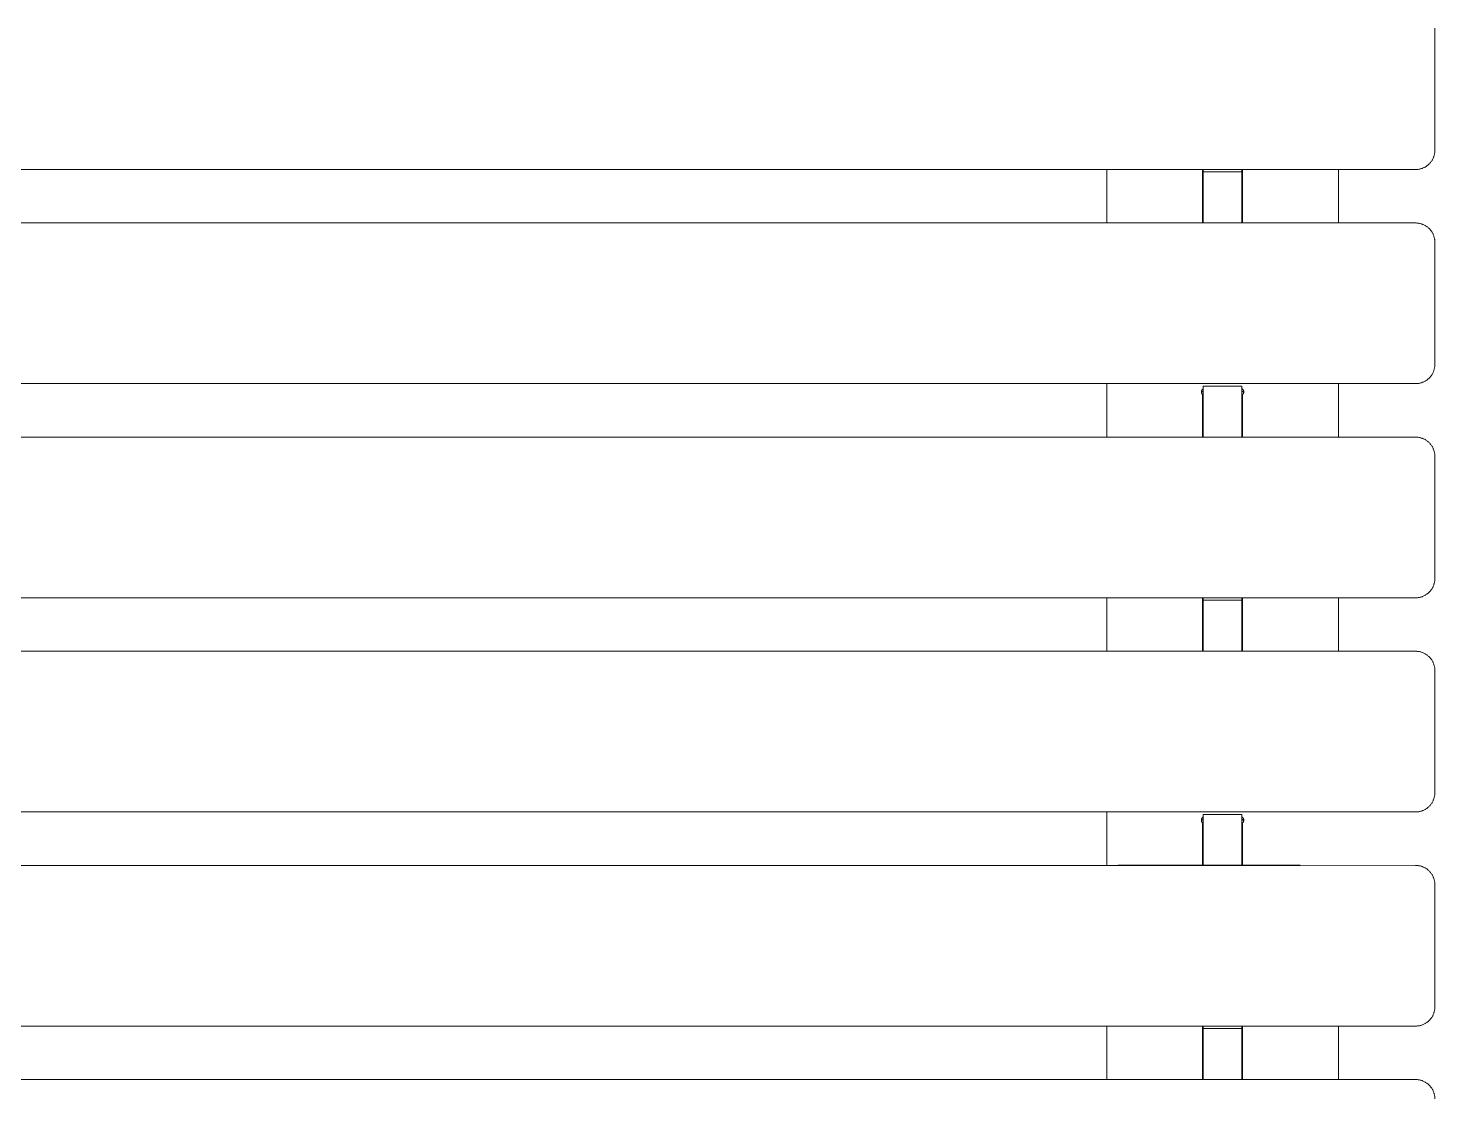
# Model space of a CAD drawing. Header units: millimetres. Extents: x -80 to 4518, y -398 to 2524.
# Drawn here: x 294.9 to 659.4, y 1978.1 to 2255.4 of the extents above; entities that cross this region are included whole.
import ezdxf

# ---------------------------------------------------------------- set-up
doc = ezdxf.new("R2010")
doc.units = ezdxf.units.MM
doc.layers.add('ZANO_R', color=7, linetype='Continuous', lineweight=0)

msp = doc.modelspace()

# ---------------------------------------------------------------- linework, layer by layer
at = {"layer": 'ZANO_R'}
for p, q in [((659.36, 2255.42), (659.36, 2227.69)), ((659.36, 2227.69), (659.36, 2223.81)), ((659.33, 2223.29), (659.31, 2223.12)), ((659.35, 2223.46), (659.33, 2223.29)), ((659.36, 2223.63), (659.35, 2223.46)), ((659.36, 2223.81), (659.36, 2223.63)), ((656.96, 2219.53), (656.81, 2219.45)), ((657.1, 2219.62), (656.96, 2219.53)), ((657.24, 2219.72), (657.1, 2219.62)), ((657.38, 2219.82), (657.24, 2219.72)), ((657.52, 2219.93), (657.38, 2219.82)), ((657.65, 2220.04), (657.52, 2219.93)), ((657.77, 2220.15), (657.65, 2220.04)), ((657.9, 2220.27), (657.77, 2220.15)), ((658.02, 2220.39), (657.9, 2220.27)), ((658.13, 2220.52), (658.02, 2220.39)), ((658.24, 2220.65), (658.13, 2220.52)), ((658.35, 2220.78), (658.24, 2220.65)), ((658.45, 2220.92), (658.35, 2220.78)), ((658.54, 2221.06), (658.45, 2220.92)), ((658.63, 2221.21), (658.54, 2221.06)), ((658.72, 2221.35), (658.63, 2221.21)), ((658.8, 2221.51), (658.72, 2221.35)), ((658.88, 2221.66), (658.8, 2221.51)), ((658.95, 2221.81), (658.88, 2221.66)), ((659.01, 2221.97), (658.95, 2221.81)), ((659.07, 2222.13), (659.01, 2221.97)), ((659.13, 2222.29), (659.07, 2222.13)), ((659.18, 2222.46), (659.13, 2222.29)), ((659.22, 2222.62), (659.18, 2222.46)), ((659.26, 2222.79), (659.22, 2222.62)), ((659.29, 2222.96), (659.26, 2222.79)), ((659.31, 2223.12), (659.29, 2222.96)), ((360.45, 2218.81), (66.54, 2218.81)), ((654.36, 2218.81), (360.45, 2218.81)), ((574.36, 2204.96), (574.36, 2218.81)), ((599.16, 2218.81), (599.16, 2204.96)), ((599.36, 2218.81), (599.36, 2218.17)), ((599.36, 2218.17), (609.36, 2218.17)), ((599.36, 2218.17), (599.36, 2215.59)), ((609.36, 2218.81), (609.36, 2218.17)), ((609.36, 2218.17), (609.36, 2215.59)), ((609.56, 2204.96), (609.56, 2218.81)), ((634.36, 2218.81), (634.36, 2204.96)), ((654.53, 2218.81), (654.36, 2218.81)), ((654.7, 2218.82), (654.53, 2218.81)), ((654.87, 2218.83), (654.7, 2218.82)), ((655.04, 2218.85), (654.87, 2218.83)), ((655.21, 2218.88), (655.04, 2218.85)), ((655.38, 2218.91), (655.21, 2218.88)), ((655.54, 2218.95), (655.38, 2218.91)), ((655.71, 2218.99), (655.54, 2218.95)), ((655.87, 2219.04), (655.71, 2218.99)), ((656.04, 2219.09), (655.87, 2219.04)), ((656.2, 2219.15), (656.04, 2219.09)), ((656.35, 2219.22), (656.2, 2219.15)), ((656.51, 2219.29), (656.35, 2219.22)), ((656.66, 2219.37), (656.51, 2219.29)), ((656.81, 2219.45), (656.66, 2219.37)), ((599.36, 2215.59), (599.36, 2205.68)), ((609.36, 2215.59), (609.36, 2205.68)), ((66.54, 2204.96), (360.45, 2204.96)), ((360.45, 2204.96), (654.36, 2204.96)), ((599.36, 2205.68), (599.36, 2204.96)), ((609.36, 2205.68), (609.36, 2204.96)), ((654.36, 2204.96), (654.53, 2204.96)), ((654.53, 2204.96), (654.7, 2204.95)), ((654.7, 2204.95), (654.87, 2204.93)), ((654.87, 2204.93), (655.04, 2204.91)), ((655.04, 2204.91), (655.21, 2204.89)), ((655.21, 2204.89), (655.38, 2204.86)), ((655.38, 2204.86), (655.54, 2204.82)), ((655.54, 2204.82), (655.71, 2204.78)), ((655.71, 2204.78), (655.87, 2204.73)), ((655.87, 2204.73), (656.04, 2204.67)), ((656.04, 2204.67), (656.2, 2204.61)), ((656.2, 2204.61), (656.35, 2204.55)), ((656.35, 2204.55), (656.51, 2204.48)), ((656.51, 2204.48), (656.66, 2204.4)), ((656.66, 2204.4), (656.81, 2204.32)), ((656.81, 2204.32), (656.96, 2204.23)), ((656.96, 2204.23), (657.1, 2204.14)), ((657.1, 2204.14), (657.24, 2204.05)), ((657.24, 2204.05), (657.38, 2203.94)), ((657.38, 2203.94), (657.52, 2203.84)), ((657.52, 2203.84), (657.65, 2203.73)), ((657.65, 2203.73), (657.77, 2203.61)), ((657.77, 2203.61), (657.9, 2203.5)), ((657.9, 2203.5), (658.02, 2203.37)), ((658.02, 2203.37), (658.13, 2203.25)), ((658.13, 2203.25), (658.24, 2203.12)), ((658.24, 2203.12), (658.35, 2202.98)), ((658.35, 2202.98), (658.45, 2202.84)), ((658.45, 2202.84), (658.54, 2202.7)), ((658.54, 2202.7), (658.63, 2202.56)), ((658.63, 2202.56), (658.72, 2202.41)), ((658.72, 2202.41), (658.8, 2202.26)), ((658.8, 2202.26), (658.88, 2202.11)), ((658.88, 2202.11), (658.95, 2201.95)), ((658.95, 2201.95), (659.01, 2201.8)), ((659.01, 2201.8), (659.07, 2201.64)), ((659.07, 2201.64), (659.13, 2201.47)), ((659.13, 2201.47), (659.18, 2201.31)), ((659.18, 2201.31), (659.22, 2201.14)), ((659.22, 2201.14), (659.26, 2200.98)), ((659.26, 2200.98), (659.29, 2200.81)), ((659.29, 2200.81), (659.31, 2200.64)), ((659.31, 2200.64), (659.33, 2200.47)), ((659.33, 2200.47), (659.35, 2200.3)), ((659.35, 2200.3), (659.36, 2200.13)), ((659.36, 2200.13), (659.36, 2199.96)), ((659.36, 2199.96), (659.36, 2172.23)), ((659.36, 2172.23), (659.36, 2168.35)), ((658.02, 2164.93), (657.9, 2164.81)), ((658.13, 2165.06), (658.02, 2164.93)), ((658.24, 2165.19), (658.13, 2165.06)), ((658.35, 2165.33), (658.24, 2165.19)), ((658.45, 2165.46), (658.35, 2165.33)), ((658.54, 2165.6), (658.45, 2165.46)), ((658.63, 2165.75), (658.54, 2165.6)), ((658.72, 2165.9), (658.63, 2165.75)), ((658.8, 2166.05), (658.72, 2165.9)), ((658.88, 2166.2), (658.8, 2166.05)), ((658.95, 2166.35), (658.88, 2166.2)), ((659.01, 2166.51), (658.95, 2166.35)), ((659.07, 2166.67), (659.01, 2166.51)), ((659.13, 2166.83), (659.07, 2166.67)), ((659.18, 2167), (659.13, 2166.83)), ((659.22, 2167.16), (659.18, 2167)), ((659.26, 2167.33), (659.22, 2167.16)), ((659.29, 2167.5), (659.26, 2167.33)), ((659.31, 2167.67), (659.29, 2167.5)), ((659.33, 2167.84), (659.31, 2167.67)), ((659.35, 2168.01), (659.33, 2167.84)), ((659.36, 2168.18), (659.35, 2168.01)), ((659.36, 2168.35), (659.36, 2168.18)), ((360.45, 2163.35), (66.54, 2163.35)), ((654.36, 2163.35), (360.45, 2163.35)), ((574.36, 2149.5), (574.36, 2163.35)), ((598.87, 2161.32), (598.88, 2161.35)), ((598.87, 2161.28), (598.87, 2161.32)), ((598.87, 2161.25), (598.87, 2161.28)), ((598.87, 2161.22), (598.87, 2161.25)), ((598.87, 2161.18), (598.87, 2161.22)), ((598.88, 2161.39), (598.89, 2161.42)), ((598.88, 2161.35), (598.88, 2161.39)), ((598.89, 2161.42), (598.9, 2161.45)), ((598.9, 2161.45), (598.91, 2161.49)), ((598.91, 2161.49), (598.92, 2161.52)), ((598.92, 2161.52), (598.93, 2161.55)), ((598.93, 2161.55), (598.94, 2161.58)), ((598.94, 2161.58), (598.96, 2161.61)), ((598.96, 2161.61), (598.97, 2161.64)), ((598.97, 2161.64), (598.99, 2161.68)), ((598.99, 2161.68), (599, 2161.7)), ((599, 2161.7), (599.02, 2161.73)), ((599.02, 2161.73), (599.04, 2161.76)), ((599.04, 2161.21), (599.02, 2161.18)), ((599.04, 2161.76), (599.06, 2161.79)), ((599.06, 2161.24), (599.04, 2161.21)), ((599.06, 2161.79), (599.08, 2161.82)), ((599.08, 2161.26), (599.06, 2161.24)), ((599.08, 2161.82), (599.1, 2161.84)), ((599.1, 2161.29), (599.08, 2161.26)), ((599.1, 2161.84), (599.12, 2161.87)), ((599.12, 2161.32), (599.1, 2161.29)), ((599.12, 2161.87), (599.15, 2161.9)), ((599.15, 2161.34), (599.12, 2161.32)), ((599.15, 2161.9), (599.17, 2161.92)), ((599.17, 2161.36), (599.15, 2161.34)), ((599.17, 2161.92), (599.2, 2161.94)), ((599.2, 2161.39), (599.17, 2161.36)), ((599.2, 2161.94), (599.22, 2161.96)), ((599.22, 2161.41), (599.2, 2161.39)), ((599.22, 2161.96), (599.25, 2161.99)), ((599.25, 2161.43), (599.22, 2161.41)), ((599.25, 2161.99), (599.28, 2162.01)), ((599.28, 2161.45), (599.25, 2161.43)), ((599.28, 2162.01), (599.3, 2162.03)), ((599.3, 2161.47), (599.28, 2161.45)), ((599.3, 2162.03), (599.33, 2162.05)), ((599.33, 2161.49), (599.3, 2161.47)), ((599.33, 2162.05), (599.36, 2162.06)), ((599.36, 2161.51), (599.33, 2161.49)), ((599.36, 2162.71), (609.36, 2162.71)), ((599.36, 2162.71), (599.36, 2160.13)), ((609.36, 2162.71), (609.36, 2160.13)), ((609.39, 2162.05), (609.36, 2162.06)), ((609.39, 2161.49), (609.36, 2161.51)), ((609.42, 2162.03), (609.39, 2162.05)), ((609.42, 2161.47), (609.39, 2161.49)), ((609.45, 2162.01), (609.42, 2162.03)), ((609.45, 2161.45), (609.42, 2161.47)), ((609.47, 2161.99), (609.45, 2162.01)), ((609.47, 2161.43), (609.45, 2161.45)), ((609.5, 2161.96), (609.47, 2161.99)), ((609.5, 2161.41), (609.47, 2161.43)), ((609.53, 2161.94), (609.5, 2161.96)), ((609.53, 2161.39), (609.5, 2161.41)), ((609.55, 2161.92), (609.53, 2161.94)), ((609.55, 2161.36), (609.53, 2161.39)), ((609.58, 2161.9), (609.55, 2161.92)), ((609.58, 2161.34), (609.55, 2161.36)), ((609.6, 2161.87), (609.58, 2161.9)), ((609.6, 2161.32), (609.58, 2161.34)), ((609.62, 2161.84), (609.6, 2161.87)), ((609.62, 2161.29), (609.6, 2161.32)), ((609.64, 2161.82), (609.62, 2161.84)), ((609.64, 2161.26), (609.62, 2161.29)), ((609.66, 2161.79), (609.64, 2161.82)), ((609.66, 2161.24), (609.64, 2161.26)), ((609.68, 2161.76), (609.66, 2161.79)), ((609.68, 2161.21), (609.66, 2161.24)), ((609.7, 2161.73), (609.68, 2161.76)), ((609.7, 2161.18), (609.68, 2161.21)), ((609.72, 2161.7), (609.7, 2161.73)), ((609.74, 2161.68), (609.72, 2161.7)), ((609.75, 2161.64), (609.74, 2161.68)), ((609.77, 2161.61), (609.75, 2161.64)), ((609.78, 2161.58), (609.77, 2161.61)), ((609.79, 2161.55), (609.78, 2161.58)), ((609.8, 2161.52), (609.79, 2161.55)), ((609.81, 2161.49), (609.8, 2161.52)), ((609.82, 2161.45), (609.81, 2161.49)), ((609.83, 2161.42), (609.82, 2161.45)), ((609.84, 2161.39), (609.83, 2161.42)), ((609.84, 2161.35), (609.84, 2161.39)), ((609.85, 2161.32), (609.84, 2161.35)), ((609.85, 2161.28), (609.85, 2161.32)), ((609.85, 2161.25), (609.85, 2161.28)), ((609.85, 2161.22), (609.85, 2161.25)), ((609.85, 2161.18), (609.85, 2161.22)), ((634.36, 2163.35), (634.36, 2149.5)), ((654.53, 2163.35), (654.36, 2163.35)), ((654.7, 2163.36), (654.53, 2163.35)), ((654.87, 2163.37), (654.7, 2163.36)), ((655.04, 2163.39), (654.87, 2163.37)), ((655.21, 2163.42), (655.04, 2163.39)), ((655.38, 2163.45), (655.21, 2163.42)), ((655.54, 2163.49), (655.38, 2163.45)), ((655.71, 2163.53), (655.54, 2163.49)), ((655.87, 2163.58), (655.71, 2163.53)), ((656.04, 2163.64), (655.87, 2163.58)), ((656.2, 2163.7), (656.04, 2163.64)), ((656.35, 2163.76), (656.2, 2163.7)), ((656.51, 2163.83), (656.35, 2163.76)), ((656.66, 2163.91), (656.51, 2163.83)), ((656.81, 2163.99), (656.66, 2163.91)), ((656.96, 2164.07), (656.81, 2163.99)), ((657.1, 2164.17), (656.96, 2164.07)), ((657.24, 2164.26), (657.1, 2164.17)), ((657.38, 2164.36), (657.24, 2164.26)), ((657.52, 2164.47), (657.38, 2164.36)), ((657.65, 2164.58), (657.52, 2164.47)), ((657.77, 2164.69), (657.65, 2164.58)), ((657.9, 2164.81), (657.77, 2164.69)), ((598.87, 2161.15), (598.87, 2161.18)), ((598.87, 2161.11), (598.87, 2161.15)), ((598.88, 2161.08), (598.87, 2161.11)), ((598.88, 2161.05), (598.88, 2161.08)), ((598.89, 2161.01), (598.88, 2161.05)), ((598.9, 2160.98), (598.89, 2161.01)), ((598.9, 2160.95), (598.9, 2160.98)), ((598.91, 2160.91), (598.9, 2160.95)), ((598.92, 2160.96), (598.91, 2160.93)), ((598.92, 2160.88), (598.91, 2160.91)), ((598.93, 2161), (598.92, 2160.96)), ((598.94, 2160.85), (598.92, 2160.88)), ((598.94, 2161.03), (598.93, 2161)), ((598.96, 2161.06), (598.94, 2161.03)), ((598.95, 2160.82), (598.94, 2160.85)), ((598.96, 2160.79), (598.95, 2160.82)), ((598.97, 2161.09), (598.96, 2161.06)), ((598.98, 2160.76), (598.96, 2160.79)), ((598.99, 2161.12), (598.97, 2161.09)), ((599, 2160.73), (598.98, 2160.76)), ((599, 2161.15), (598.99, 2161.12)), ((599.02, 2161.18), (599, 2161.15)), ((599.01, 2160.7), (599, 2160.73)), ((599.03, 2160.67), (599.01, 2160.7)), ((599.05, 2160.64), (599.03, 2160.67)), ((599.07, 2160.61), (599.05, 2160.64)), ((599.09, 2160.58), (599.07, 2160.61)), ((599.11, 2160.56), (599.09, 2160.58)), ((599.14, 2160.53), (599.11, 2160.56)), ((599.16, 2160.51), (599.14, 2160.53)), ((599.16, 2160.51), (599.16, 2149.5)), ((599.36, 2160.13), (599.36, 2150.22)), ((609.36, 2160.13), (609.36, 2150.22)), ((609.56, 2160.51), (609.58, 2160.53)), ((609.56, 2149.5), (609.56, 2160.51)), ((609.58, 2160.53), (609.61, 2160.56)), ((609.61, 2160.56), (609.63, 2160.58)), ((609.63, 2160.58), (609.65, 2160.61)), ((609.65, 2160.61), (609.67, 2160.64)), ((609.67, 2160.64), (609.69, 2160.67)), ((609.69, 2160.67), (609.71, 2160.7)), ((609.72, 2161.15), (609.7, 2161.18)), ((609.71, 2160.7), (609.73, 2160.73)), ((609.74, 2161.12), (609.72, 2161.15)), ((609.73, 2160.73), (609.74, 2160.76)), ((609.75, 2161.09), (609.74, 2161.12)), ((609.74, 2160.76), (609.76, 2160.79)), ((609.77, 2161.06), (609.75, 2161.09)), ((609.76, 2160.79), (609.77, 2160.82)), ((609.78, 2161.03), (609.77, 2161.06)), ((609.77, 2160.82), (609.79, 2160.85)), ((609.79, 2161), (609.78, 2161.03)), ((609.8, 2160.96), (609.79, 2161)), ((609.79, 2160.85), (609.8, 2160.88)), ((609.81, 2160.93), (609.8, 2160.96)), ((609.8, 2160.88), (609.81, 2160.91)), ((609.81, 2160.91), (609.82, 2160.95)), ((609.82, 2160.95), (609.83, 2160.98)), ((609.83, 2161.01), (609.84, 2161.05)), ((609.83, 2160.98), (609.83, 2161.01)), ((609.84, 2161.05), (609.85, 2161.08)), ((609.85, 2161.15), (609.85, 2161.18)), ((609.85, 2161.11), (609.85, 2161.15)), ((609.85, 2161.08), (609.85, 2161.11)), ((66.54, 2149.5), (360.45, 2149.5)), ((360.45, 2149.5), (654.36, 2149.5)), ((599.36, 2150.22), (599.36, 2149.5)), ((609.36, 2150.22), (609.36, 2149.5)), ((654.36, 2149.5), (654.53, 2149.5)), ((654.53, 2149.5), (654.7, 2149.49)), ((654.7, 2149.49), (654.87, 2149.48)), ((654.87, 2149.48), (655.04, 2149.46)), ((655.04, 2149.46), (655.21, 2149.43)), ((655.21, 2149.43), (655.38, 2149.4)), ((655.38, 2149.4), (655.54, 2149.36)), ((655.54, 2149.36), (655.71, 2149.32)), ((655.71, 2149.32), (655.87, 2149.27)), ((655.87, 2149.27), (656.04, 2149.21)), ((656.04, 2149.21), (656.2, 2149.15)), ((656.2, 2149.15), (656.35, 2149.09)), ((656.35, 2149.09), (656.51, 2149.02)), ((656.51, 2149.02), (656.66, 2148.94)), ((656.66, 2148.94), (656.81, 2148.86)), ((656.81, 2148.86), (656.96, 2148.77)), ((656.96, 2148.77), (657.1, 2148.68)), ((657.1, 2148.68), (657.24, 2148.59)), ((657.24, 2148.59), (657.38, 2148.49)), ((657.38, 2148.49), (657.52, 2148.38)), ((657.52, 2148.38), (657.65, 2148.27)), ((657.65, 2148.27), (657.77, 2148.16)), ((657.77, 2148.16), (657.9, 2148.04)), ((657.9, 2148.04), (658.02, 2147.92)), ((658.02, 2147.92), (658.13, 2147.79)), ((658.13, 2147.79), (658.24, 2147.66)), ((658.24, 2147.66), (658.35, 2147.52)), ((658.35, 2147.52), (658.45, 2147.39)), ((658.45, 2147.39), (658.54, 2147.24)), ((658.54, 2147.24), (658.63, 2147.1)), ((658.63, 2147.1), (658.72, 2146.95)), ((658.72, 2146.95), (658.8, 2146.8)), ((658.8, 2146.8), (658.88, 2146.65)), ((658.88, 2146.65), (658.95, 2146.49)), ((658.95, 2146.49), (659.01, 2146.34)), ((659.01, 2146.34), (659.07, 2146.18)), ((659.07, 2146.18), (659.13, 2146.01)), ((659.13, 2146.01), (659.18, 2145.85)), ((659.18, 2145.85), (659.22, 2145.69)), ((659.22, 2145.69), (659.26, 2145.52)), ((659.26, 2145.52), (659.29, 2145.35)), ((659.29, 2145.35), (659.31, 2145.18)), ((659.31, 2145.18), (659.33, 2145.01)), ((659.33, 2145.01), (659.35, 2144.84)), ((659.35, 2144.84), (659.36, 2144.67)), ((659.36, 2144.67), (659.36, 2144.5)), ((659.36, 2144.5), (659.36, 2116.77)), ((659.36, 2116.77), (659.36, 2112.89)), ((658.63, 2110.29), (658.54, 2110.15)), ((658.72, 2110.44), (658.63, 2110.29)), ((658.8, 2110.59), (658.72, 2110.44)), ((658.88, 2110.74), (658.8, 2110.59)), ((658.95, 2110.9), (658.88, 2110.74)), ((659.01, 2111.05), (658.95, 2110.9)), ((659.07, 2111.21), (659.01, 2111.05)), ((659.13, 2111.38), (659.07, 2111.21)), ((659.18, 2111.54), (659.13, 2111.38)), ((659.22, 2111.7), (659.18, 2111.54)), ((659.26, 2111.87), (659.22, 2111.7)), ((659.29, 2112.04), (659.26, 2111.87)), ((659.31, 2112.21), (659.29, 2112.04)), ((659.33, 2112.38), (659.31, 2112.21)), ((659.35, 2112.55), (659.33, 2112.38)), ((659.36, 2112.72), (659.35, 2112.55)), ((659.36, 2112.89), (659.36, 2112.72)), ((360.45, 2107.89), (66.54, 2107.89)), ((654.36, 2107.89), (360.45, 2107.89)), ((574.36, 2094.04), (574.36, 2107.89)), ((599.16, 2107.89), (599.16, 2094.04)), ((599.36, 2107.89), (599.36, 2107.25)), ((599.36, 2107.25), (609.36, 2107.25)), ((599.36, 2107.25), (599.36, 2104.67)), ((609.36, 2107.89), (609.36, 2107.25)), ((609.36, 2107.25), (609.36, 2104.67)), ((609.56, 2094.04), (609.56, 2107.89)), ((634.36, 2107.89), (634.36, 2094.04)), ((654.53, 2107.89), (654.36, 2107.89)), ((654.7, 2107.9), (654.53, 2107.89)), ((654.87, 2107.91), (654.7, 2107.9)), ((655.04, 2107.94), (654.87, 2107.91)), ((655.21, 2107.96), (655.04, 2107.94)), ((655.38, 2107.99), (655.21, 2107.96)), ((655.54, 2108.03), (655.38, 2107.99)), ((655.71, 2108.07), (655.54, 2108.03)), ((655.87, 2108.12), (655.71, 2108.07)), ((656.04, 2108.18), (655.87, 2108.12)), ((656.2, 2108.24), (656.04, 2108.18)), ((656.35, 2108.3), (656.2, 2108.24)), ((656.51, 2108.37), (656.35, 2108.3)), ((656.66, 2108.45), (656.51, 2108.37)), ((656.81, 2108.53), (656.66, 2108.45)), ((656.96, 2108.62), (656.81, 2108.53)), ((657.1, 2108.71), (656.96, 2108.62)), ((657.24, 2108.8), (657.1, 2108.71)), ((657.38, 2108.9), (657.24, 2108.8)), ((657.52, 2109.01), (657.38, 2108.9)), ((657.65, 2109.12), (657.52, 2109.01)), ((657.77, 2109.23), (657.65, 2109.12)), ((657.9, 2109.35), (657.77, 2109.23)), ((658.02, 2109.48), (657.9, 2109.35)), ((658.13, 2109.6), (658.02, 2109.48)), ((658.24, 2109.73), (658.13, 2109.6)), ((658.35, 2109.87), (658.24, 2109.73)), ((658.45, 2110.01), (658.35, 2109.87)), ((658.54, 2110.15), (658.45, 2110.01)), ((599.36, 2104.67), (599.36, 2094.77)), ((609.36, 2104.67), (609.36, 2094.77)), ((66.54, 2094.04), (360.45, 2094.04)), ((360.45, 2094.04), (654.36, 2094.04)), ((599.36, 2094.77), (599.36, 2094.04)), ((609.36, 2094.77), (609.36, 2094.04)), ((654.53, 2094.04), (654.36, 2094.04)), ((654.53, 2094.04), (654.36, 2094.04)), ((654.36, 2094.04), (654.53, 2094.04)), ((654.7, 2094.03), (654.53, 2094.04)), ((654.7, 2094.03), (654.53, 2094.04)), ((654.53, 2094.04), (654.7, 2094.03)), ((654.87, 2094.02), (654.7, 2094.03)), ((654.87, 2094.02), (654.7, 2094.03)), ((654.7, 2094.03), (654.87, 2094.02)), ((655.04, 2094), (654.87, 2094.02)), ((655.04, 2094), (654.87, 2094.02)), ((654.87, 2094.02), (655.04, 2094)), ((655.21, 2093.97), (655.04, 2094)), ((655.21, 2093.97), (655.04, 2094)), ((655.04, 2094), (655.21, 2093.97)), ((655.38, 2093.94), (655.21, 2093.97)), ((655.38, 2093.94), (655.21, 2093.97)), ((655.21, 2093.97), (655.38, 2093.94)), ((655.54, 2093.9), (655.38, 2093.94)), ((655.54, 2093.9), (655.38, 2093.94)), ((655.38, 2093.94), (655.54, 2093.9)), ((655.71, 2093.86), (655.54, 2093.9)), ((655.71, 2093.86), (655.54, 2093.9)), ((655.54, 2093.9), (655.71, 2093.86)), ((655.87, 2093.81), (655.71, 2093.86)), ((655.87, 2093.81), (655.71, 2093.86)), ((655.71, 2093.86), (655.87, 2093.81)), ((656.04, 2093.76), (655.87, 2093.81)), ((656.04, 2093.76), (655.87, 2093.81)), ((655.87, 2093.81), (656.04, 2093.76)), ((656.2, 2093.7), (656.04, 2093.76)), ((656.2, 2093.7), (656.04, 2093.76)), ((656.04, 2093.76), (656.2, 2093.7)), ((656.35, 2093.63), (656.2, 2093.7)), ((656.35, 2093.63), (656.2, 2093.7)), ((656.2, 2093.7), (656.35, 2093.63)), ((656.51, 2093.56), (656.35, 2093.63)), ((656.51, 2093.56), (656.35, 2093.63)), ((656.35, 2093.63), (656.51, 2093.56)), ((656.66, 2093.48), (656.51, 2093.56)), ((656.66, 2093.48), (656.51, 2093.56)), ((656.51, 2093.56), (656.66, 2093.48)), ((656.81, 2093.4), (656.66, 2093.48)), ((656.81, 2093.4), (656.66, 2093.48)), ((656.66, 2093.48), (656.81, 2093.4)), ((656.96, 2093.32), (656.81, 2093.4)), ((656.96, 2093.32), (656.81, 2093.4)), ((656.81, 2093.4), (656.96, 2093.32)), ((657.1, 2093.22), (656.96, 2093.32)), ((657.1, 2093.22), (656.96, 2093.32)), ((656.96, 2093.32), (657.1, 2093.22)), ((657.24, 2093.13), (657.1, 2093.22)), ((657.24, 2093.13), (657.1, 2093.22)), ((657.1, 2093.22), (657.24, 2093.13)), ((657.38, 2093.03), (657.24, 2093.13)), ((657.38, 2093.03), (657.24, 2093.13)), ((657.24, 2093.13), (657.38, 2093.03)), ((657.52, 2092.92), (657.38, 2093.03)), ((657.52, 2092.92), (657.38, 2093.03)), ((657.38, 2093.03), (657.52, 2092.92)), ((657.65, 2092.81), (657.52, 2092.92)), ((657.65, 2092.81), (657.52, 2092.92)), ((657.52, 2092.92), (657.65, 2092.81)), ((657.77, 2092.7), (657.65, 2092.81)), ((657.77, 2092.7), (657.65, 2092.81)), ((657.65, 2092.81), (657.77, 2092.7)), ((657.9, 2092.58), (657.77, 2092.7)), ((657.9, 2092.58), (657.77, 2092.7)), ((657.77, 2092.7), (657.9, 2092.58)), ((658.02, 2092.46), (657.9, 2092.58)), ((658.02, 2092.46), (657.9, 2092.58)), ((657.9, 2092.58), (658.02, 2092.46)), ((658.13, 2092.33), (658.02, 2092.46)), ((658.13, 2092.33), (658.02, 2092.46)), ((658.02, 2092.46), (658.13, 2092.33)), ((658.24, 2092.2), (658.13, 2092.33)), ((658.24, 2092.2), (658.13, 2092.33)), ((658.13, 2092.33), (658.24, 2092.2)), ((658.35, 2092.07), (658.24, 2092.2)), ((658.35, 2092.07), (658.24, 2092.2)), ((658.24, 2092.2), (658.35, 2092.07)), ((658.45, 2091.93), (658.35, 2092.07)), ((658.45, 2091.93), (658.35, 2092.07)), ((658.35, 2092.07), (658.45, 2091.93)), ((658.54, 2091.79), (658.45, 2091.93)), ((658.54, 2091.79), (658.45, 2091.93)), ((658.45, 2091.93), (658.54, 2091.79)), ((658.63, 2091.64), (658.54, 2091.79)), ((658.63, 2091.64), (658.54, 2091.79)), ((658.54, 2091.79), (658.63, 2091.64)), ((658.72, 2091.49), (658.63, 2091.64)), ((658.72, 2091.49), (658.63, 2091.64)), ((658.63, 2091.64), (658.72, 2091.49)), ((658.8, 2091.34), (658.72, 2091.49)), ((658.8, 2091.34), (658.72, 2091.49)), ((658.72, 2091.49), (658.8, 2091.34)), ((658.88, 2091.19), (658.8, 2091.34)), ((658.88, 2091.19), (658.8, 2091.34)), ((658.8, 2091.34), (658.88, 2091.19)), ((658.95, 2091.04), (658.88, 2091.19)), ((658.95, 2091.04), (658.88, 2091.19)), ((658.88, 2091.19), (658.95, 2091.04)), ((659.01, 2090.88), (658.95, 2091.04)), ((659.01, 2090.88), (658.95, 2091.04)), ((658.95, 2091.04), (659.01, 2090.88)), ((659.07, 2090.72), (659.01, 2090.88)), ((659.07, 2090.72), (659.01, 2090.88)), ((659.01, 2090.88), (659.07, 2090.72)), ((659.13, 2090.56), (659.07, 2090.72)), ((659.13, 2090.56), (659.07, 2090.72)), ((659.07, 2090.72), (659.13, 2090.56)), ((659.18, 2090.39), (659.13, 2090.56)), ((659.18, 2090.39), (659.13, 2090.56)), ((659.13, 2090.56), (659.18, 2090.39)), ((659.22, 2090.23), (659.18, 2090.39)), ((659.22, 2090.23), (659.18, 2090.39)), ((659.18, 2090.39), (659.22, 2090.23)), ((659.26, 2090.06), (659.22, 2090.23)), ((659.26, 2090.06), (659.22, 2090.23)), ((659.22, 2090.23), (659.26, 2090.06)), ((659.29, 2089.89), (659.26, 2090.06)), ((659.29, 2089.89), (659.26, 2090.06)), ((659.26, 2090.06), (659.29, 2089.89)), ((659.31, 2089.72), (659.29, 2089.89)), ((659.31, 2089.72), (659.29, 2089.89)), ((659.29, 2089.89), (659.31, 2089.72)), ((659.33, 2089.56), (659.31, 2089.72)), ((659.33, 2089.56), (659.31, 2089.72)), ((659.31, 2089.72), (659.33, 2089.56)), ((659.35, 2089.39), (659.33, 2089.56)), ((659.35, 2089.39), (659.33, 2089.56)), ((659.33, 2089.56), (659.35, 2089.39)), ((659.36, 2089.21), (659.35, 2089.39)), ((659.36, 2089.21), (659.35, 2089.39)), ((659.35, 2089.39), (659.36, 2089.21)), ((659.36, 2089.04), (659.36, 2089.21)), ((659.36, 2089.04), (659.36, 2089.21)), ((659.36, 2089.21), (659.36, 2089.04)), ((659.36, 2089.04), (659.36, 2061.31)), ((659.36, 2089.04), (659.36, 2061.31)), ((659.36, 2089.04), (659.36, 2061.31)), ((659.36, 2061.31), (659.36, 2057.43)), ((659.36, 2061.31), (659.36, 2057.43)), ((659.36, 2061.31), (659.36, 2057.43)), ((658.95, 2055.44), (659.01, 2055.6)), ((659.01, 2055.6), (659.07, 2055.76)), ((659.07, 2055.76), (659.13, 2055.92)), ((659.13, 2055.92), (659.18, 2056.08)), ((659.18, 2056.08), (659.22, 2056.25)), ((659.22, 2056.25), (659.26, 2056.41)), ((659.26, 2056.41), (659.29, 2056.58)), ((659.29, 2056.58), (659.31, 2056.75)), ((659.31, 2056.75), (659.33, 2056.92)), ((659.33, 2056.92), (659.35, 2057.09)), ((659.35, 2057.09), (659.36, 2057.26)), ((659.36, 2057.34), (659.36, 2057.43)), ((659.36, 2057.26), (659.36, 2057.43)), ((659.36, 2057.43), (659.36, 2057.34)), ((360.45, 2052.43), (96.43, 2052.43)), ((624.48, 2052.43), (360.45, 2052.43)), ((574.36, 2042.54), (574.36, 2052.43)), ((654.36, 2052.43), (624.48, 2052.43)), ((654.36, 2052.43), (654.53, 2052.43)), ((654.53, 2052.43), (654.7, 2052.44)), ((654.7, 2052.44), (654.87, 2052.46)), ((654.87, 2052.46), (655.04, 2052.48)), ((655.04, 2052.48), (655.21, 2052.5)), ((655.21, 2052.5), (655.38, 2052.53)), ((655.38, 2052.53), (655.54, 2052.57)), ((655.54, 2052.57), (655.71, 2052.62)), ((655.71, 2052.62), (655.87, 2052.66)), ((655.87, 2052.66), (656.04, 2052.72)), ((656.04, 2052.72), (656.2, 2052.78)), ((656.2, 2052.78), (656.35, 2052.84)), ((656.35, 2052.84), (656.51, 2052.91)), ((656.51, 2052.91), (656.66, 2052.99)), ((656.66, 2052.99), (656.81, 2053.07)), ((656.81, 2053.07), (656.96, 2053.16)), ((656.96, 2053.16), (657.1, 2053.25)), ((657.1, 2053.25), (657.24, 2053.35)), ((657.24, 2053.35), (657.38, 2053.45)), ((657.38, 2053.45), (657.52, 2053.55)), ((657.52, 2053.55), (657.65, 2053.66)), ((657.65, 2053.66), (657.77, 2053.78)), ((657.77, 2053.78), (657.9, 2053.89)), ((657.9, 2053.89), (658.02, 2054.02)), ((658.02, 2054.02), (658.13, 2054.14)), ((658.13, 2054.14), (658.24, 2054.27)), ((658.24, 2054.27), (658.35, 2054.41)), ((658.35, 2054.41), (658.45, 2054.55)), ((658.45, 2054.55), (658.54, 2054.69)), ((658.54, 2054.69), (658.63, 2054.83)), ((658.63, 2054.83), (658.72, 2054.98)), ((658.72, 2054.98), (658.8, 2055.13)), ((658.8, 2055.13), (658.88, 2055.28)), ((658.88, 2055.28), (658.95, 2055.44)), ((598.87, 2050.4), (598.88, 2050.44)), ((598.87, 2050.37), (598.87, 2050.4)), ((598.87, 2050.33), (598.87, 2050.37)), ((598.87, 2050.3), (598.87, 2050.33)), ((598.87, 2050.26), (598.87, 2050.3)), ((598.87, 2050.23), (598.87, 2050.26)), ((598.87, 2050.2), (598.87, 2050.23)), ((598.88, 2050.16), (598.87, 2050.2)), ((598.88, 2050.47), (598.89, 2050.5)), ((598.88, 2050.44), (598.88, 2050.47)), ((598.88, 2050.13), (598.88, 2050.16)), ((598.89, 2050.1), (598.88, 2050.13)), ((598.89, 2050.5), (598.9, 2050.54)), ((598.9, 2050.06), (598.89, 2050.1)), ((598.9, 2050.54), (598.91, 2050.57)), ((598.9, 2050.03), (598.9, 2050.06)), ((598.91, 2050), (598.9, 2050.03)), ((598.91, 2050.57), (598.92, 2050.6)), ((598.92, 2050.05), (598.91, 2050.01)), ((598.92, 2049.96), (598.91, 2050)), ((598.92, 2050.6), (598.93, 2050.63)), ((598.93, 2050.08), (598.92, 2050.05)), ((598.94, 2049.93), (598.92, 2049.96)), ((598.93, 2050.63), (598.94, 2050.67)), ((598.94, 2050.11), (598.93, 2050.08)), ((598.94, 2050.67), (598.96, 2050.7)), ((598.96, 2050.14), (598.94, 2050.11)), ((598.95, 2049.9), (598.94, 2049.93)), ((598.96, 2049.87), (598.95, 2049.9)), ((598.96, 2050.7), (598.97, 2050.73)), ((598.97, 2050.17), (598.96, 2050.14)), ((598.98, 2049.84), (598.96, 2049.87)), ((598.97, 2050.73), (598.99, 2050.76)), ((598.99, 2050.2), (598.97, 2050.17)), ((599, 2049.81), (598.98, 2049.84)), ((598.99, 2050.76), (599, 2050.79)), ((599, 2050.23), (598.99, 2050.2)), ((599, 2050.79), (599.02, 2050.82)), ((599.02, 2050.26), (599, 2050.23)), ((599.01, 2049.78), (599, 2049.81)), ((599.03, 2049.75), (599.01, 2049.78)), ((599.02, 2050.82), (599.04, 2050.85)), ((599.04, 2050.29), (599.02, 2050.26)), ((599.05, 2049.72), (599.03, 2049.75)), ((599.04, 2050.85), (599.06, 2050.87)), ((599.06, 2050.32), (599.04, 2050.29)), ((599.07, 2049.69), (599.05, 2049.72)), ((599.06, 2050.87), (599.08, 2050.9)), ((599.08, 2050.35), (599.06, 2050.32)), ((599.09, 2049.67), (599.07, 2049.69)), ((599.08, 2050.9), (599.1, 2050.93)), ((599.1, 2050.37), (599.08, 2050.35)), ((599.11, 2049.64), (599.09, 2049.67)), ((599.1, 2050.93), (599.12, 2050.95)), ((599.12, 2050.4), (599.1, 2050.37)), ((599.14, 2049.62), (599.11, 2049.64)), ((599.12, 2050.95), (599.15, 2050.98)), ((599.15, 2050.42), (599.12, 2050.4)), ((599.16, 2049.59), (599.14, 2049.62)), ((599.15, 2050.98), (599.17, 2051)), ((599.17, 2050.45), (599.15, 2050.42)), ((599.16, 2049.59), (599.16, 2042.66)), ((599.17, 2051), (599.2, 2051.03)), ((599.2, 2050.47), (599.17, 2050.45)), ((599.2, 2051.03), (599.22, 2051.05)), ((599.22, 2050.49), (599.2, 2050.47)), ((599.22, 2051.05), (599.25, 2051.07)), ((599.25, 2050.51), (599.22, 2050.49)), ((599.25, 2051.07), (599.28, 2051.09)), ((599.28, 2050.53), (599.25, 2050.51)), ((599.28, 2051.09), (599.3, 2051.11)), ((599.3, 2050.55), (599.28, 2050.53)), ((599.3, 2051.11), (599.33, 2051.13)), ((599.33, 2050.57), (599.3, 2050.55)), ((599.33, 2051.13), (599.36, 2051.15)), ((599.36, 2050.59), (599.33, 2050.57)), ((599.36, 2051.79), (609.36, 2051.79)), ((599.36, 2051.79), (599.36, 2049.21)), ((599.36, 2049.21), (599.36, 2042.66)), ((609.36, 2051.79), (609.36, 2049.21)), ((609.39, 2051.13), (609.36, 2051.15)), ((609.39, 2050.57), (609.36, 2050.59)), ((609.36, 2049.21), (609.36, 2042.65)), ((609.42, 2051.11), (609.39, 2051.13)), ((609.42, 2050.55), (609.39, 2050.57)), ((609.45, 2051.09), (609.42, 2051.11)), ((609.45, 2050.53), (609.42, 2050.55)), ((609.47, 2051.07), (609.45, 2051.09)), ((609.47, 2050.51), (609.45, 2050.53)), ((609.5, 2051.05), (609.47, 2051.07)), ((609.5, 2050.49), (609.47, 2050.51)), ((609.53, 2051.03), (609.5, 2051.05)), ((609.53, 2050.47), (609.5, 2050.49)), ((609.55, 2051), (609.53, 2051.03)), ((609.55, 2050.45), (609.53, 2050.47)), ((609.58, 2050.98), (609.55, 2051)), ((609.58, 2050.42), (609.55, 2050.45)), ((609.56, 2049.59), (609.58, 2049.62)), ((609.56, 2042.65), (609.56, 2049.59)), ((609.6, 2050.95), (609.58, 2050.98)), ((609.6, 2050.4), (609.58, 2050.42)), ((609.58, 2049.62), (609.61, 2049.64)), ((609.62, 2050.93), (609.6, 2050.95)), ((609.62, 2050.37), (609.6, 2050.4)), ((609.61, 2049.64), (609.63, 2049.67)), ((609.64, 2050.9), (609.62, 2050.93)), ((609.64, 2050.35), (609.62, 2050.37)), ((609.63, 2049.67), (609.65, 2049.69)), ((609.66, 2050.87), (609.64, 2050.9)), ((609.66, 2050.32), (609.64, 2050.35)), ((609.65, 2049.69), (609.67, 2049.72)), ((609.68, 2050.85), (609.66, 2050.87)), ((609.68, 2050.29), (609.66, 2050.32)), ((609.67, 2049.72), (609.69, 2049.75)), ((609.7, 2050.82), (609.68, 2050.85)), ((609.7, 2050.26), (609.68, 2050.29)), ((609.69, 2049.75), (609.71, 2049.78)), ((609.72, 2050.79), (609.7, 2050.82)), ((609.72, 2050.23), (609.7, 2050.26)), ((609.71, 2049.78), (609.73, 2049.81)), ((609.74, 2050.76), (609.72, 2050.79)), ((609.74, 2050.2), (609.72, 2050.23)), ((609.73, 2049.81), (609.74, 2049.84)), ((609.75, 2050.73), (609.74, 2050.76)), ((609.75, 2050.17), (609.74, 2050.2)), ((609.74, 2049.84), (609.76, 2049.87)), ((609.77, 2050.7), (609.75, 2050.73)), ((609.77, 2050.14), (609.75, 2050.17)), ((609.76, 2049.87), (609.77, 2049.9)), ((609.78, 2050.67), (609.77, 2050.7)), ((609.78, 2050.11), (609.77, 2050.14)), ((609.77, 2049.9), (609.79, 2049.93)), ((609.79, 2050.63), (609.78, 2050.67)), ((609.79, 2050.08), (609.78, 2050.11)), ((609.8, 2050.6), (609.79, 2050.63)), ((609.8, 2050.05), (609.79, 2050.08)), ((609.79, 2049.93), (609.8, 2049.96)), ((609.81, 2050.57), (609.8, 2050.6)), ((609.81, 2050.01), (609.8, 2050.05)), ((609.8, 2049.96), (609.81, 2050)), ((609.82, 2050.54), (609.81, 2050.57)), ((609.81, 2050), (609.82, 2050.03)), ((609.83, 2050.5), (609.82, 2050.54)), ((609.82, 2050.03), (609.83, 2050.06)), ((609.84, 2050.47), (609.83, 2050.5)), ((609.83, 2050.1), (609.84, 2050.13)), ((609.83, 2050.06), (609.83, 2050.1)), ((609.84, 2050.44), (609.84, 2050.47)), ((609.85, 2050.4), (609.84, 2050.44)), ((609.84, 2050.13), (609.85, 2050.16)), ((609.85, 2050.37), (609.85, 2050.4)), ((609.85, 2050.33), (609.85, 2050.37)), ((609.85, 2050.3), (609.85, 2050.33)), ((609.85, 2050.26), (609.85, 2050.3)), ((609.85, 2050.23), (609.85, 2050.26)), ((609.85, 2050.2), (609.85, 2050.23)), ((609.85, 2050.16), (609.85, 2050.2)), ((574.36, 2042.54), (574.36, 2038.59)), ((599.16, 2042.66), (599.16, 2038.59)), ((599.36, 2042.66), (599.36, 2038.68)), ((609.36, 2042.65), (609.36, 2038.95)), ((609.56, 2042.65), (609.56, 2038.67)), ((96.43, 2038.59), (360.45, 2038.59)), ((360.45, 2038.59), (624.48, 2038.59)), ((577.35, 2038.68), (574.47, 2038.59)), ((577.35, 2038.68), (624.48, 2038.67)), ((609.36, 2039.31), (609.36, 2038.59)), ((654.36, 2038.59), (624.48, 2038.67)), ((654.53, 2038.58), (654.36, 2038.59)), ((654.7, 2038.57), (654.53, 2038.58)), ((654.87, 2038.56), (654.7, 2038.57)), ((655.04, 2038.54), (654.87, 2038.56)), ((655.21, 2038.51), (655.04, 2038.54)), ((655.38, 2038.48), (655.21, 2038.51)), ((655.54, 2038.44), (655.38, 2038.48)), ((655.71, 2038.4), (655.54, 2038.44)), ((655.87, 2038.35), (655.71, 2038.4)), ((656.04, 2038.3), (655.87, 2038.35)), ((656.2, 2038.24), (656.04, 2038.3)), ((656.35, 2038.17), (656.2, 2038.24)), ((656.51, 2038.1), (656.35, 2038.17)), ((656.66, 2038.02), (656.51, 2038.1)), ((656.81, 2037.94), (656.66, 2038.02)), ((656.96, 2037.86), (656.81, 2037.94)), ((657.1, 2037.77), (656.96, 2037.86)), ((657.24, 2037.67), (657.1, 2037.77)), ((657.38, 2037.57), (657.24, 2037.67)), ((657.52, 2037.46), (657.38, 2037.57)), ((657.65, 2037.35), (657.52, 2037.46)), ((657.77, 2037.24), (657.65, 2037.35)), ((657.9, 2037.12), (657.77, 2037.24)), ((658.02, 2037), (657.9, 2037.12)), ((658.13, 2036.87), (658.02, 2037)), ((658.24, 2036.74), (658.13, 2036.87)), ((658.35, 2036.61), (658.24, 2036.74)), ((658.45, 2036.47), (658.35, 2036.61)), ((658.54, 2036.33), (658.45, 2036.47)), ((658.63, 2036.18), (658.54, 2036.33)), ((658.72, 2036.04), (658.63, 2036.18)), ((658.8, 2035.89), (658.72, 2036.04)), ((658.88, 2035.73), (658.8, 2035.89)), ((658.95, 2035.58), (658.88, 2035.73)), ((659.01, 2035.42), (658.95, 2035.58)), ((659.07, 2035.26), (659.01, 2035.42)), ((659.13, 2035.1), (659.07, 2035.26)), ((659.18, 2034.93), (659.13, 2035.1)), ((659.22, 2034.77), (659.18, 2034.93)), ((659.26, 2034.6), (659.22, 2034.77)), ((659.29, 2034.43), (659.26, 2034.6)), ((659.31, 2034.27), (659.29, 2034.43)), ((659.33, 2034.1), (659.31, 2034.27)), ((659.35, 2033.93), (659.33, 2034.1)), ((659.36, 2033.76), (659.35, 2033.93)), ((659.36, 2033.59), (659.36, 2033.76)), ((659.36, 2033.59), (659.36, 2005.86)), ((659.36, 2005.86), (659.36, 2001.97)), ((659.22, 2000.79), (659.26, 2000.95)), ((659.26, 2000.95), (659.29, 2001.12)), ((659.29, 2001.12), (659.31, 2001.29)), ((659.31, 2001.29), (659.33, 2001.46)), ((659.33, 2001.46), (659.35, 2001.63)), ((659.35, 2001.63), (659.36, 2001.8)), ((659.36, 2001.8), (659.36, 2001.97)), ((655.71, 1997.16), (655.87, 1997.21)), ((655.87, 1997.21), (656.04, 1997.26)), ((656.04, 1997.26), (656.2, 1997.32)), ((656.2, 1997.32), (656.35, 1997.39)), ((656.35, 1997.39), (656.51, 1997.46)), ((656.51, 1997.46), (656.66, 1997.53)), ((656.66, 1997.53), (656.81, 1997.61)), ((656.81, 1997.61), (656.96, 1997.7)), ((656.96, 1997.7), (657.1, 1997.79)), ((657.1, 1997.79), (657.24, 1997.89)), ((657.24, 1997.89), (657.38, 1997.99)), ((657.38, 1997.99), (657.52, 1998.09)), ((657.52, 1998.09), (657.65, 1998.2)), ((657.65, 1998.2), (657.77, 1998.32)), ((657.77, 1998.32), (657.9, 1998.44)), ((657.9, 1998.44), (658.02, 1998.56)), ((658.02, 1998.56), (658.13, 1998.69)), ((658.13, 1998.69), (658.24, 1998.82)), ((658.24, 1998.82), (658.35, 1998.95)), ((658.35, 1998.95), (658.45, 1999.09)), ((658.45, 1999.09), (658.54, 1999.23)), ((658.54, 1999.23), (658.63, 1999.37)), ((658.63, 1999.37), (658.72, 1999.52)), ((658.72, 1999.52), (658.8, 1999.67)), ((658.8, 1999.67), (658.88, 1999.82)), ((658.88, 1999.82), (658.95, 1999.98)), ((658.95, 1999.98), (659.01, 2000.14)), ((659.01, 2000.14), (659.07, 2000.3)), ((659.07, 2000.3), (659.13, 2000.46)), ((659.13, 2000.46), (659.18, 2000.62)), ((659.18, 2000.62), (659.22, 2000.79)), ((360.45, 1996.97), (96.44, 1996.97)), ((624.47, 1996.97), (360.45, 1996.97)), ((574.36, 1983.13), (574.36, 1996.97)), ((599.16, 1996.97), (599.16, 1983.13)), ((599.36, 1996.97), (599.36, 1996.34)), ((599.36, 1996.34), (609.36, 1996.34)), ((599.36, 1996.34), (599.36, 1993.75)), ((599.36, 1993.75), (599.36, 1983.85)), ((609.36, 1996.97), (609.36, 1996.34)), ((609.36, 1996.97), (609.36, 1996.34)), ((609.36, 1996.97), (609.36, 1996.34)), ((609.36, 1996.34), (609.36, 1993.75)), ((609.36, 1996.34), (609.36, 1993.75)), ((609.36, 1996.34), (609.36, 1993.75)), ((609.36, 1993.75), (609.36, 1983.85)), ((609.36, 1993.75), (609.36, 1983.85)), ((609.36, 1993.75), (609.36, 1983.85)), ((609.56, 1983.13), (609.56, 1996.97)), ((609.56, 1983.13), (609.56, 1996.97)), ((609.56, 1983.13), (609.56, 1996.97)), ((654.36, 1996.97), (624.47, 1996.97)), ((634.36, 1996.97), (634.36, 1983.13)), ((654.36, 1996.97), (654.53, 1996.97)), ((654.53, 1996.97), (654.7, 1996.98)), ((654.7, 1996.98), (654.87, 1997)), ((654.87, 1997), (655.04, 1997.02)), ((655.04, 1997.02), (655.21, 1997.04)), ((655.21, 1997.04), (655.38, 1997.08)), ((655.38, 1997.08), (655.54, 1997.11)), ((655.54, 1997.11), (655.71, 1997.16)), ((96.44, 1983.13), (360.45, 1983.13)), ((360.45, 1983.13), (624.47, 1983.13)), ((599.36, 1983.85), (599.36, 1983.13)), ((609.36, 1983.85), (609.36, 1983.13)), ((609.36, 1983.85), (609.36, 1983.13)), ((609.36, 1983.85), (609.36, 1983.13)), ((654.36, 1983.13), (624.47, 1983.13)), ((654.53, 1983.12), (654.36, 1983.13)), ((654.7, 1983.12), (654.53, 1983.12)), ((654.87, 1983.1), (654.7, 1983.12)), ((655.04, 1983.08), (654.87, 1983.1)), ((655.21, 1983.05), (655.04, 1983.08)), ((655.38, 1983.02), (655.21, 1983.05)), ((655.54, 1982.98), (655.38, 1983.02)), ((655.71, 1982.94), (655.54, 1982.98)), ((655.87, 1982.89), (655.71, 1982.94)), ((656.04, 1982.84), (655.87, 1982.89)), ((656.2, 1982.78), (656.04, 1982.84)), ((656.35, 1982.71), (656.2, 1982.78)), ((656.51, 1982.64), (656.35, 1982.71)), ((656.66, 1982.57), (656.51, 1982.64)), ((656.81, 1982.49), (656.66, 1982.57)), ((656.96, 1982.4), (656.81, 1982.49)), ((657.1, 1982.31), (656.96, 1982.4)), ((657.24, 1982.21), (657.1, 1982.31)), ((657.38, 1982.11), (657.24, 1982.21)), ((657.52, 1982.01), (657.38, 1982.11)), ((657.65, 1981.9), (657.52, 1982.01)), ((657.77, 1981.78), (657.65, 1981.9)), ((657.9, 1981.66), (657.77, 1981.78)), ((658.02, 1981.54), (657.9, 1981.66)), ((658.13, 1981.41), (658.02, 1981.54)), ((658.24, 1981.28), (658.13, 1981.41)), ((658.35, 1981.15), (658.24, 1981.28)), ((658.45, 1981.01), (658.35, 1981.15)), ((658.54, 1980.87), (658.45, 1981.01)), ((658.63, 1980.72), (658.54, 1980.87)), ((658.72, 1980.58), (658.63, 1980.72)), ((658.8, 1980.43), (658.72, 1980.58)), ((658.88, 1980.27), (658.8, 1980.43)), ((658.95, 1980.12), (658.88, 1980.27)), ((659.01, 1979.96), (658.95, 1980.12)), ((659.07, 1979.8), (659.01, 1979.96)), ((659.13, 1979.64), (659.07, 1979.8)), ((659.18, 1979.48), (659.13, 1979.64)), ((659.22, 1979.31), (659.18, 1979.48)), ((659.26, 1979.14), (659.22, 1979.31)), ((659.29, 1978.98), (659.26, 1979.14)), ((659.31, 1978.81), (659.29, 1978.98)), ((659.33, 1978.64), (659.31, 1978.81)), ((659.35, 1978.47), (659.33, 1978.64)), ((659.36, 1978.3), (659.35, 1978.47)), ((659.36, 1978.13), (659.36, 1978.3))]:
    msp.add_line(p, q, dxfattribs=at)

doc.saveas('drawing.dxf')
